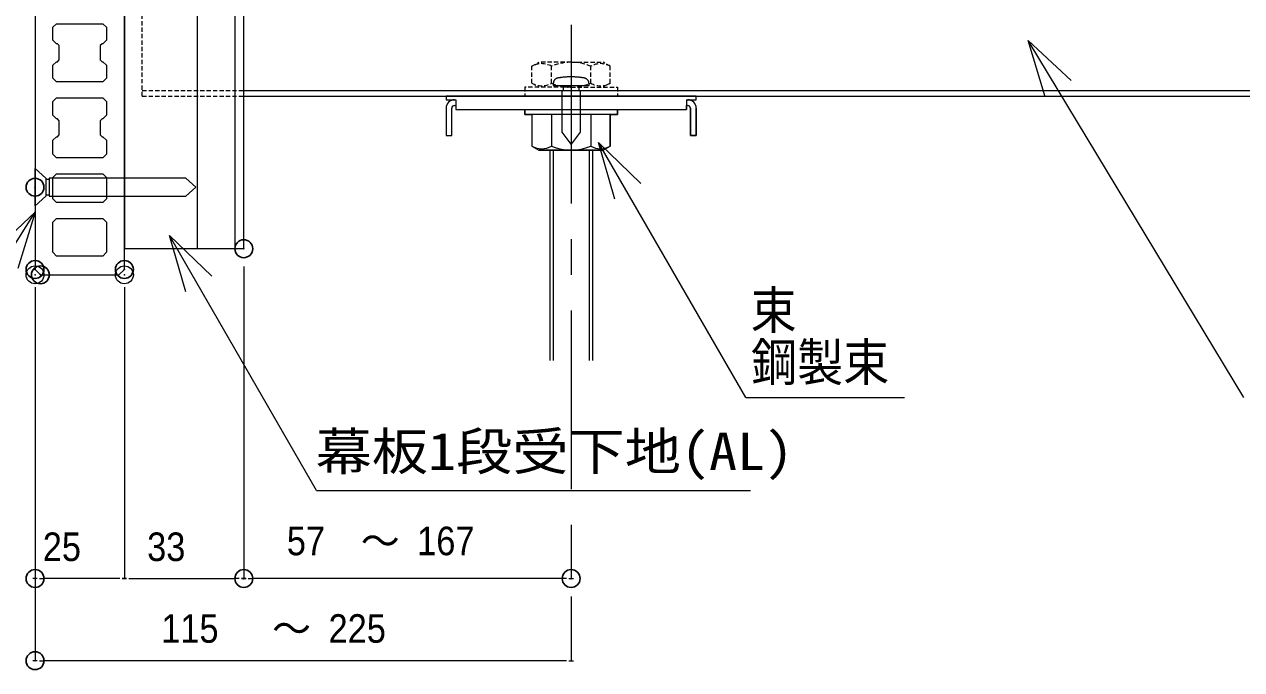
# Model space of a CAD drawing. Units: millimetres, scale not verified. Extents: x -450 to 450, y -136 to 136.
# Drawn here: x -208.3 to -140.2, y 47.1 to 83.2 of the extents above; entities that cross this region are included whole.
import ezdxf
from ezdxf.enums import TextEntityAlignment as Align

# ---------------------------------------------------------------- set-up
doc = ezdxf.new("R2010")
doc.units = ezdxf.units.MM
doc.header["$LTSCALE"] = 2
doc.header["$PDMODE"] = 32
doc.header["$PDSIZE"] = 1
doc.linetypes.add('CHAIN1', pattern=[8, 5, -1, 1, -1])
doc.linetypes.add('DASHED1', pattern=[1.8, 1.2, -0.6])
for name, color, linetype, lineweight in [('0-0_一般', 4, 'Continuous', 9), ('0-1_デッキ', 4, 'Continuous', 9), ('0-2_束', 4, 'Continuous', 9), ('0-3_根太', 4, 'Continuous', 9), ('0-4_文字', 4, 'Continuous', 9), ('0-5_幕板下地', 1, 'Continuous', 9), ('0-6_ビス', 4, 'Continuous', 9), ('0-9_寸法', 7, 'Continuous', 9), ('0-A_0', 2, 'Continuous', 9)]:
    doc.layers.add(name, color=color, linetype=linetype, lineweight=lineweight)
doc.layers.add('0-B_Defpoints', color=7, linetype='Continuous')
doc.styles.add('Osaka', font='')
doc.styles.add('ＭＳ ゴシック', font='')
doc.styles.get('Osaka').set_extended_font_data('Osaka')
doc.styles.get('ＭＳ ゴシック').set_extended_font_data('MS Gothic')

# ---------------------------------------------------------------- blocks, each defined once
blk = doc.blocks.new('グループ-66-1')
at = {"layer": '0-2_束'}
for p, q in [((5718.22, -4253.67), (5718.22, -4250.97)), ((5770.22, -4253.67), (5718.22, -4253.67)), ((5722.28, -4253.67), (5722.28, -4271.39)), ((5766.15, -4253.67), (5722.28, -4253.67)), ((5733.25, -4253.67), (5733.25, -4271.39)), ((5755.19, -4253.67), (5755.19, -4271.39)), ((5766.15, -4253.67), (5766.15, -4271.39)), ((5770.22, -4250.97), (5770.22, -4253.67)), ((5722.28, -4271.39), (5726.22, -4273.67)), ((5762.22, -4273.67), (5726.22, -4273.67)), ((5766.15, -4271.39), (5762.22, -4273.67))]:
    blk.add_line(p, q, dxfattribs=at)
for centre, radius, start, end in [((5727.76, -4261.89), 10.97, 240.00001, 299.99999), ((5744.22, -4246.08), 27.59, 246.57346, 293.42654), ((5760.67, -4261.89), 10.97, 240.00001, 299.99999)]:
    blk.add_arc(centre, radius, start, end, dxfattribs=at)
blk = doc.blocks.new('グループ-67-1')
at = {"layer": '0-2_束'}
for p, q in [((5674.22, -4243.47), (5674.22, -4245.47)), ((5814.22, -4243.47), (5674.22, -4243.47)), ((5814.22, -4245.47), (5814.22, -4243.47)), ((5674.22, -4245.47), (5679.71, -4245.47)), ((5679.71, -4245.47), (5679.71, -4250.97)), ((5808.72, -4245.47), (5814.22, -4245.47)), ((5808.72, -4245.47), (5808.72, -4250.97)), ((5679.71, -4250.97), (5808.72, -4250.97))]:
    blk.add_line(p, q, dxfattribs=at)
blk = doc.blocks.new('グループ-68-1')
at = {"layer": '0-2_束'}
for p, q in [((5674.22, -4250.27), (5674.22, -4265.47)), ((5677.42, -4265.47), (5677.42, -4250.27)), ((5674.22, -4265.47), (5677.42, -4265.47))]:
    blk.add_line(p, q, dxfattribs=at)
for radius in [4.8, 1.6]:
    blk.add_arc((5679.02, -4250.27), radius, 90, 180, dxfattribs=at)
blk = doc.blocks.new('グループ-69-1')
at = {"layer": '0-2_束'}
for p, q in [((5809.42, -4248.67), (5808.72, -4248.67)), ((5811.02, -4265.47), (5811.02, -4250.27)), ((5814.22, -4250.27), (5814.22, -4265.47)), ((5814.22, -4265.47), (5811.02, -4265.47))]:
    blk.add_line(p, q, dxfattribs=at)
for radius in [4.8, 1.6]:
    blk.add_arc((5809.42, -4250.27), radius, 0, 90, dxfattribs=at)
blk = doc.blocks.new('グループ-70-1')
at = {"layer": '0-2_束', "linetype": 'DASHED1'}
for p, q in [((5722.28, -4226.74), (5726.22, -4224.47)), ((5722.28, -4236.19), (5722.28, -4226.74)), ((5744.22, -4224.47), (5726.22, -4224.47)), ((5733.25, -4236.19), (5733.25, -4226.74)), ((5744.22, -4224.47), (5762.22, -4224.47)), ((5755.19, -4236.19), (5755.19, -4226.74)), ((5766.15, -4226.74), (5762.22, -4224.47)), ((5766.15, -4236.19), (5766.15, -4226.74)), ((5722.28, -4236.19), (5726.22, -4238.47)), ((5766.15, -4236.19), (5762.22, -4238.47)), ((5718.22, -4238.47), (5718.22, -4243.47)), ((5744.22, -4238.47), (5718.22, -4238.47)), ((5744.22, -4238.47), (5726.22, -4238.47)), ((5744.22, -4238.47), (5770.22, -4238.47)), ((5744.22, -4238.47), (5762.22, -4238.47)), ((5770.22, -4238.47), (5770.22, -4243.47))]:
    blk.add_line(p, q, dxfattribs=at)
for centre, radius, start, end in [((5727.76, -4236.24), 10.97, 60.00001, 119.99999), ((5744.22, -4252.06), 27.59, 90, 113.42654), ((5744.22, -4252.06), 27.59, 66.57346, 90), ((5760.67, -4236.24), 10.97, 60.00001, 119.99999), ((5727.76, -4226.69), 10.97, 240.00001, 299.99999), ((5744.22, -4210.88), 27.59, 246.57346, 270), ((5744.22, -4210.88), 27.59, 270, 293.42654), ((5760.67, -4226.69), 10.97, 240.00001, 299.99999)]:
    blk.add_arc(centre, radius, start, end, dxfattribs=at)
blk = doc.blocks.new('グループ-71-1')
at = {"layer": '0-2_束'}
blk.add_line((5679.02, -4248.67), (5679.71, -4248.67), dxfattribs=at)
for points in [[(5674.22, -4243.47), (5674.22, -4245.47), (5679.02, -4245.47)], [(5809.42, -4245.47), (5814.22, -4245.47), (5814.22, -4243.47), (5674.22, -4243.47)], [(5674.22, -4250.27), (5674.22, -4265.47), (5677.42, -4265.47), (5677.42, -4250.27)], [(5679.02, -4248.67), (5679.71, -4248.67), (5679.71, -4250.97), (5718.22, -4250.97), (5718.22, -4253.67), (5722.28, -4253.67), (5722.28, -4271.39), (5726.22, -4273.67), (5762.22, -4273.67), (5766.15, -4271.39), (5766.15, -4253.67), (5770.22, -4253.67), (5770.22, -4250.97), (5808.72, -4250.97), (5808.72, -4248.67), (5809.42, -4248.67)], [(5811.02, -4250.27), (5811.02, -4265.47), (5814.22, -4265.47), (5814.22, -4250.27)]]:
    blk.add_lwpolyline(points, dxfattribs=at)
for centre, radius, start, end in [((5679.02, -4250.27), 4.8, 135, 180), ((5679.02, -4250.27), 4.8, 90, 135), ((5679.02, -4250.27), 1.6, 135, 180), ((5679.02, -4250.27), 1.6, 90, 135), ((5809.42, -4250.27), 4.8, 45, 90), ((5809.42, -4250.27), 1.6, 45, 90), ((5809.42, -4250.27), 1.6, 0, 45), ((5809.42, -4250.27), 4.8, 0, 45)]:
    blk.add_arc(centre, radius, start, end, dxfattribs=at)
for name in ['グループ-70-1', 'グループ-67-1', 'グループ-68-1', 'グループ-69-1', 'グループ-66-1']:
    blk.add_blockref(name, (0, 0), dxfattribs=at)
blk = doc.blocks.new('グループ-72-1')
at = {"layer": '0-2_束'}
for p, q in [((5732.22, -4273.67), (5732.22, -4391.5)), ((5734.22, -4273.67), (5734.22, -4391.5)), ((5754.22, -4273.67), (5754.22, -4391.5)), ((5756.22, -4273.67), (5756.22, -4391.5))]:
    blk.add_line(p, q, dxfattribs=at)
blk = doc.blocks.new('グループ-73-1')
at = {"layer": '0-1_デッキ'}
blk.add_blockref('グループ-72-1', (0, 0), dxfattribs=at)
at = {"layer": '0-2_束'}
blk.add_blockref('グループ-71-1', (0, 0), dxfattribs=at)
blk = doc.blocks.new('グループ-74-1')
at = {"layer": '0-3_根太', "linetype": 'DASHED1'}
for p, q in [((5504.22, -4173.47), (5561.02, -4173.47)), ((5504.22, -4243.47), (5504.22, -4173.47)), ((5504.22, -4184.47), (5561.02, -4184.47)), ((5504.22, -4240.27), (5561.02, -4240.27)), ((5504.22, -4243.47), (5561.02, -4243.47))]:
    blk.add_line(p, q, dxfattribs=at)
blk = doc.blocks.new('グループ-75-1')
at = {"layer": '0-3_根太'}
for p, q in [((5561.02, -4240.27), (6500.22, -4240.27)), ((5561.02, -4243.47), (6500.22, -4243.47))]:
    blk.add_line(p, q, dxfattribs=at)
blk = doc.blocks.new('_DOT')
at = {"layer": '0-A_0', "color": 7}
for p, q in [((-1, 0), (-2, 0)), ((-0.5, 0), (0.5, 0))]:
    blk.add_line(p, q, dxfattribs=at)
blk = doc.blocks.new('グループ-185-1')
at = {"layer": '0-5_幕板下地'}
for p, q in [((5494.22, -4128.87), (5494.22, -4328.87)), ((5561.02, -4128.87), (5494.22, -4128.87)), ((5535.02, -4128.87), (5535.02, -4168.87)), ((5556.02, -4128.87), (5556.02, -4168.87)), ((5561.02, -4168.87), (5561.02, -4128.87)), ((5504.23, -4168.87), (5561.02, -4168.87)), ((5504.23, -4174.87), (5504.23, -4168.87)), ((5561.02, -4174.87), (5504.23, -4174.87)), ((5535.02, -4174.87), (5535.02, -4328.87)), ((5556.02, -4174.87), (5556.02, -4328.87)), ((5561.02, -4328.87), (5561.02, -4174.87)), ((5494.22, -4300.89), (5494.22, -4303.5)), ((5561.02, -4328.87), (5494.22, -4328.87))]:
    blk.add_line(p, q, dxfattribs=at)
blk = doc.blocks.new('グループ-197-1')
at = {"layer": '0-6_ビス'}
for p, q in [((5739.97, -4240.27), (5739.97, -4237.47)), ((5748.46, -4237.47), (5748.46, -4240.27))]:
    blk.add_line(p, q, dxfattribs=at)
for points in [[(5735, -4234.35), (5734.85, -4234.53), (5734.72, -4234.71), (5734.61, -4234.91), (5734.51, -4235.11), (5734.42, -4235.31), (5734.35, -4235.52), (5734.3, -4235.73), (5734.26, -4235.93), (5734.23, -4236.14), (5734.22, -4236.34), (5734.22, -4236.47), (5734.22, -4236.52), (5734.22, -4236.56), (5734.22, -4236.61), (5734.22, -4236.66), (5734.22, -4236.71), (5734.22, -4236.76), (5734.22, -4236.8), (5734.22, -4236.85), (5734.22, -4236.9), (5734.22, -4236.95), (5734.22, -4237), (5734.22, -4237.05), (5734.22, -4237.09), (5734.22, -4237.14), (5734.22, -4237.19), (5734.22, -4237.24), (5734.22, -4237.29), (5734.22, -4237.33), (5734.22, -4237.38), (5734.22, -4237.43), (5734.45, -4237.47), (5735.39, -4237.47), (5736.33, -4237.47), (5737.28, -4237.47), (5738.22, -4237.47), (5739.16, -4237.47), (5740.1, -4237.47), (5741.04, -4237.47)], [(5742.51, -4232.7), (5742.04, -4232.73), (5741.57, -4232.76), (5741.1, -4232.79), (5740.63, -4232.83), (5740.16, -4232.88), (5739.69, -4232.93), (5739.22, -4232.99), (5739.11, -4233), (5739.01, -4233.01), (5738.9, -4233.03), (5738.8, -4233.04), (5738.7, -4233.05), (5738.59, -4233.07), (5738.49, -4233.08), (5738.39, -4233.09), (5738.28, -4233.11), (5738.18, -4233.12), (5738.07, -4233.13), (5737.97, -4233.15), (5737.87, -4233.16), (5737.76, -4233.17), (5737.66, -4233.19), (5737.56, -4233.2), (5737.45, -4233.21), (5737.35, -4233.23), (5737.24, -4233.24), (5737.14, -4233.25), (5737.04, -4233.27), (5736.86, -4233.29), (5736.66, -4233.33), (5736.46, -4233.39), (5736.26, -4233.46), (5736.06, -4233.54), (5735.87, -4233.64), (5735.67, -4233.76), (5735.49, -4233.89), (5735.32, -4234.03), (5735.15, -4234.18), (5735, -4234.35)], [(5752.12, -4233.44), (5751.92, -4233.37), (5751.72, -4233.32), (5751.52, -4233.28), (5751.37, -4233.26), (5751.27, -4233.25), (5751.16, -4233.24), (5751.06, -4233.22), (5750.96, -4233.21), (5750.85, -4233.2), (5750.75, -4233.18), (5750.64, -4233.17), (5750.54, -4233.16), (5750.44, -4233.14), (5750.33, -4233.13), (5750.23, -4233.12), (5750.12, -4233.1), (5750.02, -4233.09), (5749.92, -4233.08), (5749.81, -4233.06), (5749.71, -4233.05), (5749.61, -4233.04), (5749.5, -4233.02), (5749.4, -4233.01), (5749.29, -4233), (5749.1, -4232.97), (5748.63, -4232.92), (5748.16, -4232.87), (5747.69, -4232.82), (5747.22, -4232.78), (5746.75, -4232.75), (5746.28, -4232.72), (5745.8, -4232.7), (5745.33, -4232.68), (5744.86, -4232.67), (5744.39, -4232.67), (5743.92, -4232.67), (5743.45, -4232.67), (5742.98, -4232.69), (5742.51, -4232.7)], [(5754.22, -4237.47), (5754.22, -4237.42), (5754.22, -4237.37), (5754.22, -4237.32), (5754.22, -4237.27), (5754.22, -4237.23), (5754.22, -4237.18), (5754.22, -4237.13), (5754.22, -4237.08), (5754.22, -4237.03), (5754.22, -4236.99), (5754.22, -4236.94), (5754.22, -4236.89), (5754.22, -4236.84), (5754.22, -4236.79), (5754.22, -4236.74), (5754.22, -4236.7), (5754.22, -4236.65), (5754.22, -4236.6), (5754.22, -4236.55), (5754.22, -4236.5), (5754.22, -4236.46), (5754.21, -4236.29), (5754.2, -4236.09), (5754.17, -4235.88), (5754.12, -4235.67), (5754.06, -4235.47), (5753.99, -4235.26), (5753.9, -4235.06), (5753.8, -4234.86), (5753.68, -4234.67), (5753.55, -4234.48), (5753.4, -4234.31), (5753.24, -4234.14), (5753.07, -4233.99), (5752.9, -4233.85), (5752.71, -4233.73), (5752.52, -4233.62), (5752.32, -4233.52), (5752.12, -4233.44)], [(5741.04, -4237.47), (5741.98, -4237.47), (5742.92, -4237.47), (5743.86, -4237.47), (5744.8, -4237.47), (5745.75, -4237.47), (5746.69, -4237.47), (5747.63, -4237.47), (5748.57, -4237.47), (5749.51, -4237.47), (5750.45, -4237.47), (5751.39, -4237.47), (5752.33, -4237.47), (5753.28, -4237.47), (5754.22, -4237.47)]]:
    blk.add_lwpolyline(points, dxfattribs=at)
blk.add_lwpolyline([(5749.22, -4240.27), (5749.22, -4263.69), (5744.22, -4270.27), (5739.22, -4263.69), (5739.22, -4240.27)], close=True, dxfattribs=at)
blk = doc.blocks.new('グループ-307-1')
at = {"layer": '0-6_ビス'}
for p, q in [((5452.09, -4290.14), (5450.29, -4290.14)), ((5450.29, -4298.75), (5452.09, -4298.75))]:
    blk.add_line(p, q, dxfattribs=at)
for points in [[(5450.29, -4299.45), (5444.21, -4304.85), (5444.21, -4284.05), (5450.29, -4289.45)], [(5452.09, -4299.45), (5528.59, -4299.45), (5534.21, -4294.45), (5528.59, -4289.45), (5452.09, -4289.45)]]:
    blk.add_lwpolyline(points, close=True, dxfattribs=at)
blk = doc.blocks.new('グループ-308-1')
at = {"layer": '0-0_一般'}
for points in [[(5447.23, -4343.47), (5491.19, -4343.47), (5494.22, -4340.44), (5494.22, -4056.49), (5491.19, -4053.47), (5447.23, -4053.47), (5444.21, -4056.49), (5444.21, -4340.45)], [(5456.22, -4084.97), (5454.22, -4082.84), (5454.21, -4066.1), (5456.21, -4063.97), (5482.21, -4063.97), (5484.21, -4066.1), (5484.21, -4082.84), (5482.21, -4084.97)], [(5454.22, -4095.97), (5456.22, -4093.97), (5482.21, -4093.97), (5484.21, -4095.97), (5484.21, -4107.97), (5482.21, -4109.97), (5456.22, -4109.97), (5454.22, -4107.97)], [(5457.71, -4139.72), (5457.71, -4131.72), (5456.71, -4130.72), (5456.21, -4130.72), (5454.21, -4128.72), (5454.21, -4120.97), (5456.21, -4118.97), (5482.21, -4118.97), (5484.21, -4120.97), (5484.21, -4128.72), (5482.21, -4130.72), (5481.71, -4130.72), (5480.71, -4131.72), (5480.71, -4139.72), (5481.71, -4140.72), (5482.21, -4140.72), (5484.21, -4142.72), (5484.21, -4150.47), (5482.21, -4152.47), (5456.21, -4152.47), (5454.21, -4150.47), (5454.21, -4142.72), (5456.21, -4140.72), (5456.71, -4140.72)], [(5456.21, -4182.72), (5456.71, -4182.72), (5457.71, -4181.72), (5457.71, -4173.72), (5456.71, -4172.72), (5456.21, -4172.72), (5454.21, -4170.72), (5454.21, -4163.47), (5456.21, -4161.47), (5482.21, -4161.47), (5484.21, -4163.47), (5484.21, -4170.72), (5482.21, -4172.72), (5481.71, -4172.72), (5480.71, -4173.72), (5480.71, -4181.72), (5481.71, -4182.72), (5482.21, -4182.72), (5484.21, -4184.72), (5484.21, -4191.97), (5482.21, -4193.97), (5456.21, -4193.97), (5454.21, -4191.97), (5454.21, -4184.72)], [(5482.21, -4235.44), (5456.21, -4235.44), (5454.21, -4233.44), (5454.21, -4226.19), (5456.21, -4224.19), (5456.71, -4224.19), (5457.71, -4223.19), (5457.71, -4215.19), (5456.71, -4214.19), (5456.21, -4214.19), (5454.21, -4212.19), (5454.21, -4204.94), (5456.21, -4202.94), (5482.21, -4202.94), (5484.21, -4204.94), (5484.21, -4212.19), (5482.21, -4214.19), (5481.71, -4214.19), (5480.71, -4215.19), (5480.71, -4223.19), (5481.71, -4224.19), (5482.21, -4224.19), (5484.21, -4226.19), (5484.21, -4233.44)], [(5481.71, -4256.19), (5480.71, -4257.19), (5480.71, -4265.19), (5481.71, -4266.19), (5482.21, -4266.19), (5484.21, -4268.19), (5484.21, -4275.94), (5482.21, -4277.94), (5456.21, -4277.94), (5454.21, -4275.94), (5454.21, -4268.19), (5456.21, -4266.19), (5456.71, -4266.19), (5457.71, -4265.19), (5457.71, -4257.19), (5456.71, -4256.19), (5456.21, -4256.19), (5454.21, -4254.19), (5454.21, -4246.44), (5456.21, -4244.44), (5482.21, -4244.44), (5484.21, -4246.44), (5484.21, -4254.19), (5482.21, -4256.19)], [(5482.21, -4286.94), (5484.21, -4288.94), (5484.21, -4300.94), (5482.21, -4302.94), (5456.22, -4302.94), (5454.22, -4300.94), (5454.22, -4288.94), (5456.22, -4286.94)], [(5454.22, -4314.07), (5456.22, -4311.94), (5482.21, -4311.94), (5484.21, -4314.07), (5484.21, -4330.81), (5482.21, -4332.94), (5456.21, -4332.94), (5454.21, -4330.81)]]:
    blk.add_lwpolyline(points, close=True, dxfattribs=at)
at = {"layer": '0-0_一般', "color": 1}
for p in [(5444.21, -4053.47), (5494.21, -4053.47), (5444.21, -4343.47), (5494.22, -4343.47)]:
    blk.add_point(p, dxfattribs=at)

msp = doc.modelspace()

# ---------------------------------------------------------------- linework, layer by layer
at = {"layer": '0-2_束', "color": 7, "linetype": 'CHAIN1'}
msp.add_line((-177.685, 83.153), (-177.685, 50.153), dxfattribs=at)
at = {"layer": '0-4_文字'}
for p, q in [((-140.03, 62.287), (-152.115, 82.263)), ((-167.915, 62.287), (-176.151, 76.552)), ((-215.105, 60.897), (-207.685, 72.653)), ((-191.926, 57.089), (-200.161, 71.353)), ((-167.915, 62.287), (-159.033, 62.287)), ((-191.926, 57.089), (-167.651, 57.089))]:
    msp.add_line(p, q, dxfattribs=at)
for points in [[(-151.154, 79.12), (-152.115, 82.263), (-149.711, 80.022)], [(-175.245, 73.392), (-176.151, 76.552), (-173.786, 74.269)], [(-210.089, 70.411), (-207.685, 72.653), (-208.646, 69.509)], [(-199.255, 68.194), (-200.161, 71.353), (-197.797, 69.07)]]:
    msp.add_lwpolyline(points, dxfattribs=at)
at = {"layer": '0-9_寸法'}
for p, q in [((-196.005, 69.613), (-196.005, 52.153)), ((-196.005, 69.613), (-196.005, 52.153)), ((-207.685, 68.453), (-207.685, 52.153)), ((-207.685, 68.453), (-207.685, 47.553)), ((-202.685, 68.453), (-202.685, 52.153)), ((-202.685, 68.453), (-202.685, 52.153)), ((-177.685, 53.153), (-177.685, 52.153)), ((-203.186, 52.153), (-207.184, 52.153)), ((-202.184, 52.153), (-196.506, 52.153)), ((-178.186, 52.153), (-195.504, 52.153)), ((-177.685, 51.153), (-177.685, 47.553)), ((-178.186, 47.553), (-207.184, 47.553))]:
    msp.add_line(p, q, dxfattribs=at)
at = {"layer": '0-B_Defpoints'}
for p in [(-207.685, 74.055), (-196.005, 70.613), (-207.685, 69.453), (-207.385, 69.154), (-202.685, 69.453), (-207.685, 52.153), (-196.005, 52.153), (-177.685, 52.153), (-207.685, 47.553)]:
    msp.add_point(p, dxfattribs=at)

# ---------------------------------------------------------------- block references
at = {"layer": '0-1_デッキ', "xscale": 0.1, "yscale": 0.1}
msp.add_blockref('グループ-308-1', (-752.107, 503.5), dxfattribs=at)
at = {"layer": '0-2_束', "xscale": 0.1, "yscale": 0.1}
msp.add_blockref('グループ-73-1', (-752.107, 503.5), dxfattribs=at)
at = {"layer": '0-3_根太', "xscale": 0.1, "yscale": 0.1}
for name in ['グループ-74-1', 'グループ-75-1']:
    msp.add_blockref(name, (-752.107, 503.5), dxfattribs=at)
at = {"layer": '0-5_幕板下地', "xscale": 0.1, "yscale": 0.1}
msp.add_blockref('グループ-185-1', (-752.107, 503.5), dxfattribs=at)
at = {"layer": '0-6_ビス', "xscale": 0.1, "yscale": 0.1}
for name in ['グループ-197-1', 'グループ-307-1']:
    msp.add_blockref(name, (-752.107, 503.5), dxfattribs=at)
at = {"layer": '0-9_寸法', "xscale": 0.2503723, "yscale": 0.2503723, "rotation": 180}
for p in [(-207.685, 52.153), (-202.685, 52.153), (-196.005, 52.153), (-207.685, 47.553)]:
    msp.add_blockref('_DOT', p, dxfattribs=at)
at = {"layer": '0-9_寸法', "xscale": 0.2503723, "yscale": 0.2503723}
for p in [(-202.685, 52.153), (-196.005, 52.153), (-177.685, 52.153), (-177.685, 47.553)]:
    msp.add_blockref('_DOT', p, dxfattribs=at)

# ---------------------------------------------------------------- texts
at = {"layer": '0-4_文字', "style": 'ＭＳ ゴシック'}
for s, width, p in [('束', 0.9, (-167.643, 65.505)), ('鋼製束', 0.9, (-167.61, 62.583)), ('幕板1段受下地(AL)', 1.1, (-191.984, 57.594))]:
    msp.add_text(s, height=2.097, dxfattribs=dict(at, width=width)).set_placement(p, align=Align.BOTTOM_LEFT)
at = {"layer": '0-9_寸法', "style": 'Osaka', "width": 0.9}
for s, p in [('25', (-207.253, 52.653)), ('33', (-201.413, 52.653)), ('57', (-193.595, 52.979)), ('167', (-186.3, 52.979)), ('115', (-200.625, 48.079)), ('225', (-191.261, 48.079))]:
    msp.add_text(s, height=1.598, dxfattribs=at).set_placement(p, align=Align.BOTTOM_LEFT)
at = {"layer": '0-9_寸法', "style": 'Osaka'}
for p in [(-189.459, 52.979), (-194.42, 48.079)]:
    msp.add_text('～', height=1.598, dxfattribs=at).set_placement(p, align=Align.BOTTOM_LEFT)

doc.saveas('drawing.dxf')
